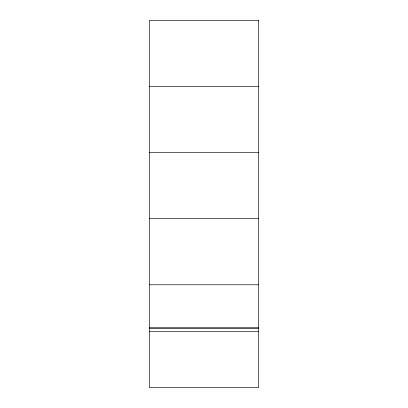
<?xml version="1.0" encoding="UTF-8"?>
<svg xmlns="http://www.w3.org/2000/svg" width="408" height="408" viewBox="0 0 408 408"><rect width="100%" height="100%" fill="white"/><g stroke="black" fill="none" stroke-linecap="round" stroke-linejoin="round"><path stroke-width="0.61" d="M149.486 86.496L258.514 86.496M149.486 152.592L258.514 152.592M149.486 218.688L258.514 218.688M149.486 284.784L258.514 284.784M149.486 327.752L258.514 327.752M149.486 328.695L258.514 328.695M149.486 331.423L258.514 331.423M258.514 20.4L149.486 20.4L149.486 387.6L258.514 387.6L258.514 20.4"/></g></svg>
